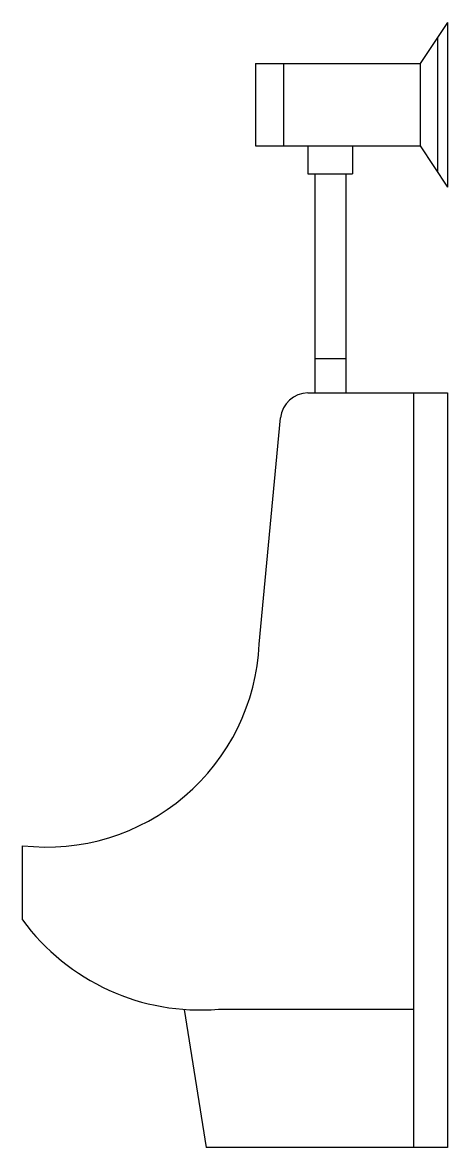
# Model space of a CAD drawing. Header units: millimetres. Extents: x -2966.814 to -2966.504, y 2978.352 to 2979.172.
import ezdxf

# ---------------------------------------------------------------- set-up
doc = ezdxf.new("R2010")
doc.units = ezdxf.units.MM
doc.header["$LTSCALE"] = 10
doc.layers.add('banheiro_louças', color=2, linetype='Continuous')

msp = doc.modelspace()

# ---------------------------------------------------------------- linework, layer by layer
at = {"layer": 'banheiro_louças'}
for p, q in [((-2966.50369, 2979.1718), (-2966.52369, 2979.1418)), ((-2966.50369, 2979.1718), (-2966.50369, 2979.0518)), ((-2966.51108, 2979.16072), (-2966.51108, 2979.06288)), ((-2966.64369, 2979.1418), (-2966.52369, 2979.1418)), ((-2966.64369, 2979.1418), (-2966.64369, 2979.0818)), ((-2966.62327, 2979.1418), (-2966.62327, 2979.0818)), ((-2966.52369, 2979.1418), (-2966.52369, 2979.0818)), ((-2966.64369, 2979.0818), (-2966.52369, 2979.0818)), ((-2966.60555, 2979.0818), (-2966.60555, 2979.06146)), ((-2966.57296, 2979.0818), (-2966.57296, 2979.06146)), ((-2966.52369, 2979.0818), (-2966.50369, 2979.0518)), ((-2966.60555, 2979.06146), (-2966.57296, 2979.06146)), ((-2966.60055, 2979.06146), (-2966.60055, 2978.9018)), ((-2966.57796, 2979.06146), (-2966.57796, 2978.9018)), ((-2966.60055, 2978.92691), (-2966.57796, 2978.92691)), ((-2966.60549, 2978.9018), (-2966.50369, 2978.9018)), ((-2966.52846, 2978.9018), (-2966.52846, 2978.3518)), ((-2966.50369, 2978.9018), (-2966.50369, 2978.3518)), ((-2966.64097, 2978.71879), (-2966.6254, 2978.88368)), ((-2966.81369, 2978.51776), (-2966.81369, 2978.5718)), ((-2966.69572, 2978.45244), (-2966.67969, 2978.3518)), ((-2966.67074, 2978.45256), (-2966.52846, 2978.45256)), ((-2966.50369, 2978.3518), (-2966.67969, 2978.3518))]:
    msp.add_line(p, q, dxfattribs=at)
for centre, radius, start, end in [((-2966.60549, 2978.8818), 0.02, 90, 174.60604), ((-2966.79609, 2978.72609), 0.15529, 263.49311, 357.30628), ((-2966.68397, 2978.61285), 0.16084, 216.24501, 274.72)]:
    msp.add_arc(centre, radius, start, end, dxfattribs=at)

doc.saveas('drawing.dxf')
